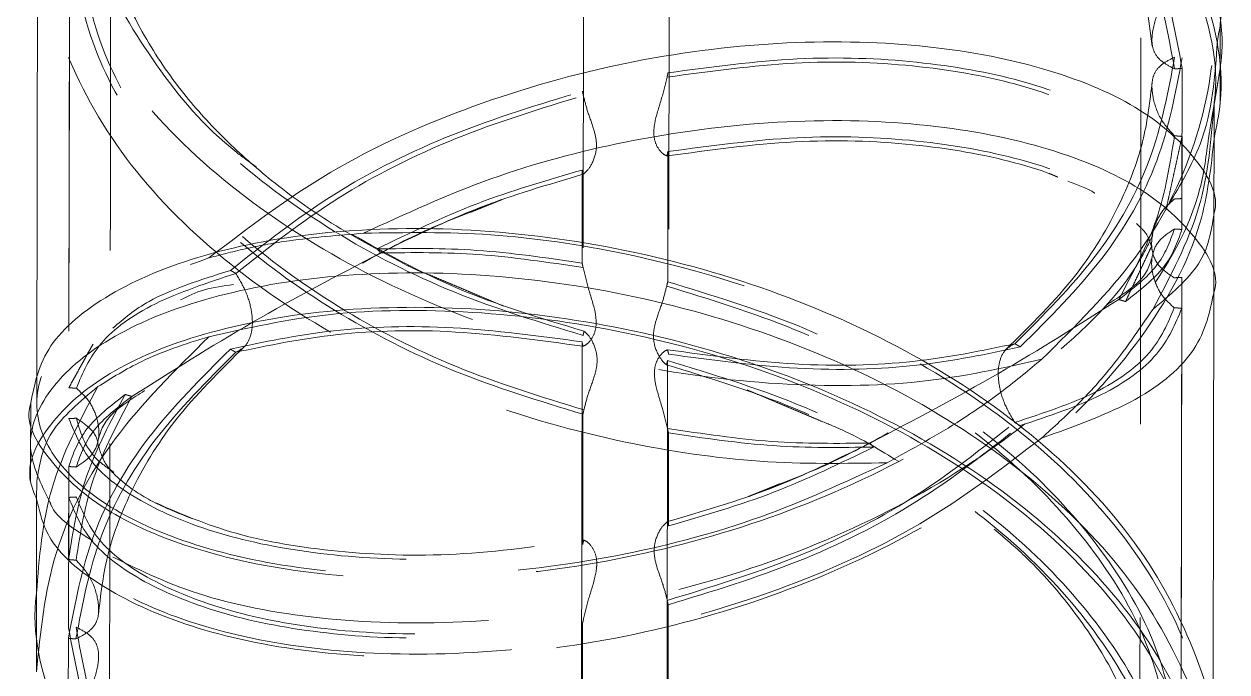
# Model space of a CAD drawing. Header units: millimetres. Extents: x 11 to 421, y 5 to 275.
# Drawn here: x 154.237 to 158.192, y 90.887 to 93.017 of the extents above; entities that cross this region are included whole.
import ezdxf

# ---------------------------------------------------------------- set-up
doc = ezdxf.new("R2010")
doc.units = ezdxf.units.MM
doc.linetypes.add('HIDDEN', pattern=[1.905, 1.27, -0.635])

msp = doc.modelspace()

# ---------------------------------------------------------------- linework, layer by layer
at = {"color": 7, "linetype": 'HIDDEN', "lineweight": 0}
for p, q in [((158.0479, 94.5875), (158.0452, 92.9069)), ((156.0755, 94.477), (156.0728, 92.7964)), ((156.3569, 94.4155), (156.3544, 92.8573)), ((156.359, 93.6125), (156.3563, 91.932)), ((156.0775, 93.5516), (156.0749, 91.9935)), ((154.3867, 93.502), (154.3839, 91.8215)), ((154.3866, 93.278), (154.384, 91.7199)), ((158.0448, 92.8719), (158.0441, 92.4436)), ((158.0447, 92.6479), (158.0442, 92.342)), ((156.3539, 92.5983), (156.3533, 92.1701)), ((156.0724, 92.5374), (156.0719, 92.2316)), ((158.0437, 92.1846), (158.0412, 90.6265)), ((158.0438, 92.083), (158.0411, 90.4025)), ((156.0715, 91.9725), (156.0687, 90.292)), ((156.3528, 91.911), (156.3503, 90.3529)), ((156.0745, 91.7345), (156.0738, 91.3062)), ((156.3559, 91.673), (156.3554, 91.3671)), ((154.3835, 91.5625), (154.383, 91.2566)), ((154.3836, 91.4609), (154.3829, 91.0326)), ((156.355, 91.1081), (156.3522, 89.4276)), ((156.0734, 91.0472), (156.0709, 89.4891)), ((154.3826, 90.9976), (154.3799, 89.3171))]:
    msp.add_line(p, q, dxfattribs=at)
for points in [[(154.4706, 61.7929), (154.5338, 100.5951)], [(157.9221, 100.5916), (157.8589, 61.7894)], [(156.3544, 92.8573), (156.3512, 92.8427)], [(158.02, 92.8698), (158.0448, 92.8719)], [(158.142, 92.7044), (158.17, 92.8709)], [(156.076, 92.7824), (156.0728, 92.7964)], [(157.9918, 92.406), (158.0447, 92.6479)], [(158.0447, 92.6479), (158.0199, 92.6501)], [(156.3508, 92.5837), (156.3539, 92.5983)], [(156.0724, 92.5374), (156.0756, 92.5234)], [(157.6065, 92.5268), (157.6367, 92.514)], [(155.7044, 92.3985), (155.8094, 92.441)], [(158.0193, 92.4421), (158.0441, 92.4436)], [(158.0442, 92.342), (158.0194, 92.3436)], [(155.4088, 92.2649), (155.3977, 92.2779)], [(157.8589, 92.1051), (157.9425, 92.2828)], [(154.9155, 92.2075), (154.9332, 92.1973)], [(156.0719, 92.2316), (156.0751, 92.2169)], [(155.8131, 92.0902), (155.5687, 92.1932)], [(156.3501, 92.156), (156.3533, 92.1701)], [(158.0437, 92.1846), (158.0189, 92.1831)], [(157.8365, 92.1116), (157.8589, 92.1051)], [(158.019, 92.0846), (158.0438, 92.083)], [(156.0746, 91.9579), (156.0715, 91.9725)], [(156.0749, 91.9935), (156.0781, 92.0076)], [(154.4635, 91.9654), (154.3839, 91.8215)], [(154.9151, 91.9485), (154.9328, 91.9383)], [(156.3531, 91.9466), (156.3563, 91.932)], [(157.5127, 91.956), (157.495, 91.9662)], [(156.3528, 91.911), (156.3496, 91.897)], [(154.2787, 91.8278), (154.2786, 91.7716)], [(154.4088, 91.8199), (154.3839, 91.8215)], [(156.6147, 91.8143), (156.8591, 91.7114)], [(154.5913, 91.793), (154.5689, 91.7994)], [(156.0777, 91.7485), (156.0745, 91.7345)], [(154.384, 91.7199), (154.4089, 91.7214)], [(157.5122, 91.697), (157.4946, 91.7072)], [(156.3559, 91.673), (156.3527, 91.6876)], [(157.019, 91.6396), (157.0301, 91.6266)], [(154.3835, 91.5625), (154.4083, 91.5609)], [(156.7234, 91.506), (156.6184, 91.4635)], [(154.4084, 91.4624), (154.3836, 91.4609)], [(156.3554, 91.3671), (156.3522, 91.3812)], [(156.077, 91.3208), (156.0738, 91.3062)], [(154.383, 91.2566), (154.4078, 91.2545)], [(156.3518, 91.1222), (156.355, 91.1081)], [(156.0734, 91.0472), (156.0766, 91.0618)], [(154.4074, 90.9954), (154.3826, 90.9976)]]:
    msp.add_open_spline(points, degree=1, dxfattribs=at)
at = {"color": 7, "linetype": 'Continuous', "lineweight": 15}
for points, knots in [([(158.161, 92.962), (158.1646, 92.981), (158.1929, 93.1322), (158.1179, 93.4198), (157.9306, 93.7996), (157.6138, 94.1412), (157.2052, 94.4277), (156.7284, 94.6468), (156.2168, 94.7906), (155.7051, 94.8566), (155.2285, 94.8472), (154.8184, 94.7703), (154.5064, 94.6382), (154.3017, 94.4673), (154.2759, 94.3399), (154.2631, 94.2764)], [0, 0, 0, 0, 0.011837, 0.094219, 0.176597, 0.258972, 0.341347, 0.423725, 0.506107, 0.588497, 0.670896, 0.753306, 0.835717, 0.918116, 1, 1, 1, 1]), ([(158.17, 92.8709), (158.1701, 92.8716), (158.1926, 93.0047), (158.1154, 93.2741), (157.9309, 93.6537), (157.6134, 93.9954), (157.2051, 94.2818), (156.7281, 94.5009), (156.2166, 94.6448), (155.7049, 94.7108), (155.2281, 94.7014), (154.8188, 94.6245), (154.504, 94.4923), (154.3089, 94.3213), (154.2346, 94.1316), (154.2961, 94.0096), (154.326, 93.9501)], [0, 0, 0, 0, 0.000451, 0.07762, 0.154784, 0.231945, 0.309107, 0.386271, 0.46344, 0.540615, 0.617799, 0.694994, 0.772189, 0.849373, 0.926548, 1, 1, 1, 1]), ([(158.15, 92.6399), (158.1581, 92.6799), (158.193, 92.852), (158.1193, 93.1608), (157.9297, 93.5406), (157.6135, 93.8822), (157.2048, 94.1686), (156.728, 94.3877), (156.2164, 94.5316), (155.7048, 94.5976), (155.2278, 94.5882), (154.8189, 94.5113), (154.5027, 94.3791), (154.3131, 94.2083), (154.2394, 94.0601), (154.2742, 93.9788), (154.2822, 93.9601)], [0, 0, 0, 0, 0.024014, 0.10337, 0.182721, 0.26207, 0.341418, 0.420769, 0.500125, 0.579487, 0.658859, 0.738241, 0.817624, 0.896996, 0.976358, 1, 1, 1, 1]), ([(154.8485, 94.4939), (154.9769, 94.5228), (155.2338, 94.5805), (155.7111, 94.5856), (156.2161, 94.5201), (156.7228, 94.3764), (157.1947, 94.1585), (157.599, 93.8739), (157.9129, 93.5347), (158.0969, 93.1578), (158.1696, 92.8909), (158.15, 92.759), (158.15, 92.7585)], [0, 0, 0, 0, 0.111097, 0.222177, 0.333245, 0.444304, 0.555356, 0.666404, 0.777453, 0.888505, 0.999564, 1, 1, 1, 1]), ([(158.1704, 92.9042), (158.1705, 92.9231), (158.1705, 92.9608), (158.1706, 92.9986), (158.1706, 93.0174)], [0, 0, 0, 0, 0.500011, 1, 1, 1, 1]), ([(154.8448, 92.2485), (154.9734, 92.347), (155.2305, 92.544), (155.7081, 92.7578), (156.2135, 92.901), (156.7205, 92.966), (157.1927, 92.9567), (157.5974, 92.8807), (157.9116, 92.7502), (158.096, 92.5818), (158.1689, 92.4544), (158.1495, 92.3923), (158.1494, 92.392)], [0, 0, 0, 0, 0.1110996, 0.222183, 0.3332539, 0.4443151, 0.5553698, 0.6664214, 0.777473, 0.8885279, 0.999589, 1, 1, 1, 1]), ([(155.3533, 92.3297), (155.4908, 92.3932), (155.7657, 92.5202), (156.2342, 92.6437), (156.7198, 92.7072), (157.1924, 92.6976), (157.5969, 92.6218), (157.9115, 92.4911), (158.0944, 92.3229), (158.1711, 92.1951), (158.149, 92.1332), (158.1489, 92.133)], [0, 0, 0, 0, 0.1133699, 0.2266939, 0.3555003, 0.4842991, 0.6130942, 0.7418893, 0.8706883, 0.9994945, 1, 1, 1, 1]), ([(158.1492, 92.133), (158.1492, 92.1762), (158.1494, 92.2625), (158.1495, 92.3488), (158.1496, 92.392)], [0, 0, 0, 0, 0.499995, 1, 1, 1, 1]), ([(158.157, 90.4576), (158.1605, 90.4766), (158.1888, 90.6278), (158.1138, 90.9154), (157.9265, 91.2952), (157.6097, 91.6368), (157.2012, 91.9232), (156.7243, 92.1423), (156.2127, 92.2862), (155.701, 92.3522), (155.2244, 92.3428), (154.8144, 92.2659), (154.5023, 92.1337), (154.2976, 91.9628), (154.2718, 91.8355), (154.259, 91.772)], [0, 0, 0, 0, 0.011837, 0.094219, 0.176597, 0.258972, 0.341347, 0.423725, 0.506107, 0.588497, 0.670896, 0.753306, 0.835717, 0.918116, 1, 1, 1, 1]), ([(155.5687, 92.1932), (155.5452, 92.2017), (155.521, 92.2104), (155.4995, 92.2225), (155.4988, 92.2229)], [0, 0, 0, 0, 0.968172, 1, 1, 1, 1]), ([(158.1659, 90.3664), (158.166, 90.3672), (158.1886, 90.5003), (158.1113, 90.7696), (157.9269, 91.1493), (157.6094, 91.491), (157.201, 91.7774), (156.724, 91.9965), (156.2125, 92.1404), (155.7008, 92.2064), (155.224, 92.197), (154.8147, 92.1201), (154.5, 91.9879), (154.3048, 91.8169), (154.2305, 91.6272), (154.292, 91.5052), (154.3219, 91.4457)], [0, 0, 0, 0, 0.0004684, 0.0776356, 0.1547983, 0.2319586, 0.3091191, 0.3862818, 0.4634489, 0.5406227, 0.6178053, 0.694999, 0.7721926, 0.8493752, 0.926549, 1, 1, 1, 1]), ([(154.925, 92.161), (154.8917, 92.1562), (154.8222, 92.1461), (154.7757, 92.1228), (154.7515, 92.1106)], [0, 0, 0, 0, 0.478378, 1, 1, 1, 1]), ([(158.1459, 90.1355), (158.154, 90.1755), (158.1889, 90.3476), (158.1153, 90.6563), (157.9256, 91.0362), (157.6095, 91.3778), (157.2007, 91.6642), (156.7239, 91.8833), (156.2123, 92.0272), (155.7007, 92.0932), (155.2237, 92.0838), (154.8148, 92.0069), (154.4986, 91.8746), (154.309, 91.7038), (154.2353, 91.5557), (154.2701, 91.4744), (154.2781, 91.4557)], [0, 0, 0, 0, 0.024014, 0.10337, 0.182721, 0.262069, 0.341418, 0.420769, 0.500125, 0.579487, 0.658859, 0.738241, 0.817624, 0.896996, 0.976358, 1, 1, 1, 1]), ([(154.8444, 91.9895), (154.9729, 92.0184), (155.2297, 92.0761), (155.707, 92.0812), (156.212, 92.0157), (156.7187, 91.872), (157.1906, 91.6541), (157.595, 91.3695), (157.9088, 91.0303), (158.0929, 90.6534), (158.1655, 90.3865), (158.146, 90.2546), (158.1459, 90.2541)], [0, 0, 0, 0, 0.111097, 0.222177, 0.333245, 0.444304, 0.555356, 0.666404, 0.777453, 0.888505, 0.999563, 1, 1, 1, 1]), ([(154.2774, 90.887), (154.2906, 91.0187), (154.3171, 91.2827), (154.5147, 91.6625), (154.7345, 91.8805), (154.8444, 91.9895)], [0, 0, 0, 0, 0.332419, 0.666186, 1, 1, 1, 1]), ([(154.4793, 91.8252), (154.5251, 91.8539), (154.5984, 91.8997), (154.726, 91.9527), (154.8048, 91.9772), (154.8444, 91.9895)], [0, 0, 0, 0, 0.453025, 0.725496, 1, 1, 1, 1]), ([(154.2778, 91.146), (154.2865, 91.2623), (154.3041, 91.4955), (154.4208, 91.7151), (154.4793, 91.8252)], [0, 0, 0, 0, 0.498779, 1, 1, 1, 1]), ([(154.2784, 91.5125), (154.287, 91.5679), (154.3044, 91.679), (154.4209, 91.7764), (154.4793, 91.8252)], [0, 0, 0, 0, 0.498779, 1, 1, 1, 1]), ([(154.2776, 91.146), (154.2775, 91.1028), (154.2774, 91.0165), (154.2772, 90.9302), (154.2771, 90.8871)], [0, 0, 0, 0, 0.500103, 1, 1, 1, 1])]:
    msp.add_open_spline(points, degree=3, knots=knots, dxfattribs=at)
at = {"color": 7, "linetype": 'HIDDEN', "lineweight": 0}
for points, knots in [([(155.3573, 94.8342), (155.4948, 94.8364), (155.7695, 94.8409), (156.2376, 94.7724), (156.723, 94.6357), (157.195, 94.4175), (157.6001, 94.1329), (157.911, 93.7939), (158.1062, 93.4164), (158.1732, 93.0188), (158.1049, 92.6224), (157.9146, 92.2421), (157.6938, 92.024), (157.5834, 91.915)], [0, 0, 0, 0, 0.0817968, 0.1635605, 0.2564947, 0.3494235, 0.4423497, 0.5352757, 0.6282045, 0.7211387, 0.814081, 0.9070338, 1, 1, 1, 1]), ([(158.02, 92.8698), (157.9995, 92.9832), (157.9584, 93.2098), (157.7728, 93.5304), (157.5079, 93.8209), (157.1691, 94.0687), (156.7782, 94.2708), (156.4952, 94.3579), (156.3537, 94.4014)], [0, 0, 0, 0, 0.166745, 0.333396, 0.5, 0.666604, 0.833255, 1, 1, 1, 1]), ([(158.0448, 92.8719), (158.0239, 92.9863), (157.9821, 93.215), (157.794, 93.5383), (157.5257, 93.8312), (157.1826, 94.0809), (156.7868, 94.2844), (156.5002, 94.3718), (156.3569, 94.4155)], [0, 0, 0, 0, 0.166746, 0.333397, 0.5, 0.666603, 0.833255, 1, 1, 1, 1]), ([(157.4311, 93.8614), (157.4654, 93.8321), (157.5545, 93.7557), (157.6822, 93.6117), (157.8112, 93.4223), (157.9142, 93.1958), (157.9355, 93.032), (157.9468, 92.9451)], [0, 0, 0, 0, 0.109408, 0.284952, 0.492621, 0.7308, 1, 1, 1, 1]), ([(157.5834, 91.915), (157.4549, 91.8862), (157.198, 91.8284), (156.7207, 91.8233), (156.2157, 91.8889), (155.7091, 92.0325), (155.2371, 92.2504), (154.8328, 92.535), (154.5189, 92.8742), (154.3349, 93.2512), (154.2622, 93.5179), (154.2818, 93.65), (154.2819, 93.6505)], [0, 0, 0, 0, 0.111097, 0.222177, 0.333245, 0.444304, 0.555356, 0.666404, 0.777453, 0.888505, 0.999563, 1, 1, 1, 1]), ([(156.0749, 91.9935), (155.9316, 92.0372), (155.6451, 92.1246), (155.2493, 92.328), (154.9061, 92.5777), (154.6378, 92.8706), (154.4497, 93.194), (154.4079, 93.4227), (154.387, 93.537)], [0, 0, 0, 0, 0.166746, 0.333397, 0.5, 0.666603, 0.833255, 1, 1, 1, 1]), ([(155.0007, 92.5476), (154.9789, 92.5632), (154.8437, 92.6603), (154.6627, 92.8809), (154.4726, 93.1985), (154.4321, 93.4256), (154.4118, 93.5391)], [0, 0, 0, 0, 0.06021, 0.3733554, 0.6865895, 1, 1, 1, 1]), ([(155.4988, 92.2229), (155.4134, 92.268), (155.2537, 92.3525), (155.0566, 92.4937), (154.8933, 92.6382), (154.7491, 92.7969), (154.6208, 92.9867), (154.5176, 93.2131), (154.4963, 93.3769), (154.485, 93.4638)], [0, 0, 0, 0, 0.1498702, 0.2803722, 0.3923492, 0.5121227, 0.6538151, 0.8163249, 1, 1, 1, 1]), ([(157.0745, 91.5748), (156.9371, 91.5725), (156.6623, 91.5681), (156.1942, 91.6365), (155.7089, 91.7733), (155.2366, 91.9915), (154.8325, 92.276), (154.5182, 92.6152), (154.3357, 92.992), (154.2592, 93.2591), (154.2814, 93.3909), (154.2815, 93.3915)], [0, 0, 0, 0, 0.11337, 0.226694, 0.355501, 0.484299, 0.613094, 0.741889, 0.870688, 0.999495, 1, 1, 1, 1]), ([(156.0745, 91.7345), (155.9312, 91.7782), (155.6447, 91.8656), (155.2488, 92.069), (154.9057, 92.3187), (154.6374, 92.6116), (154.4493, 92.935), (154.4075, 93.1637), (154.3866, 93.278)], [0, 0, 0, 0, 0.1667457, 0.3333968, 0.5000002, 0.666603, 0.8332546, 1, 1, 1, 1]), ([(156.0777, 91.7485), (155.9362, 91.7921), (155.6532, 91.8791), (155.2624, 92.0812), (154.9235, 92.329), (154.6586, 92.6195), (154.4731, 92.9401), (154.432, 93.1668), (154.4114, 93.2801)], [0, 0, 0, 0, 0.166745, 0.333396, 0.5, 0.666604, 0.833255, 1, 1, 1, 1]), ([(158.0204, 93.1288), (158.0044, 93.1116), (157.9698, 93.0745), (157.949, 93.0096), (157.9438, 92.956), (157.9537, 92.9183), (157.9783, 92.8921), (158.0068, 92.8769), (158.02, 92.8698)], [0, 0, 0, 0, 0.192991, 0.414919, 0.550736, 0.687181, 0.854968, 1, 1, 1, 1]), ([(158.0008, 92.4234), (158.0395, 92.4889), (158.1409, 92.661), (158.1534, 92.8469), (158.161, 92.962)], [0, 0, 0, 0, 0.3810895, 1, 1, 1, 1]), ([(156.3512, 92.8427), (156.4928, 92.8621), (156.7759, 92.9009), (157.1671, 92.8872), (157.5063, 92.8277), (157.7715, 92.7255), (157.9574, 92.5934), (157.9987, 92.4925), (158.0193, 92.4421)], [0, 0, 0, 0, 0.166745, 0.333396, 0.5, 0.666604, 0.833255, 1, 1, 1, 1]), ([(156.3544, 92.8573), (156.4978, 92.8765), (156.7845, 92.9148), (157.1807, 92.8996), (157.5241, 92.838), (157.7927, 92.7332), (157.9811, 92.5981), (158.0231, 92.4952), (158.0441, 92.4436)], [0, 0, 0, 0, 0.166746, 0.333397, 0.5, 0.666603, 0.833254, 1, 1, 1, 1]), ([(157.495, 91.9662), (157.5886, 92.06), (157.7759, 92.2474), (157.9576, 92.57), (157.9994, 92.7961), (158.0203, 92.9091)], [0, 0, 0, 0, 0.333482, 0.666785, 1, 1, 1, 1]), ([(157.5127, 91.956), (157.6075, 92.0505), (157.7972, 92.2395), (157.9814, 92.5648), (158.0239, 92.7929), (158.0452, 92.9069)], [0, 0, 0, 0, 0.3334832, 0.6667848, 1, 1, 1, 1]), ([(158.0199, 92.6501), (158.0039, 92.6674), (157.9694, 92.7045), (157.9488, 92.7695), (157.9438, 92.8232), (157.9538, 92.8608), (157.9785, 92.887), (158.0071, 92.9021), (158.0203, 92.9091)], [0, 0, 0, 0, 0.1929878, 0.415245, 0.5510254, 0.6874471, 0.854989, 1, 1, 1, 1]), ([(156.3512, 92.8427), (156.3455, 92.8194), (156.3334, 92.7694), (156.3111, 92.7053), (156.3055, 92.6519), (156.3163, 92.6137), (156.3374, 92.5895), (156.3465, 92.5855), (156.3508, 92.5837)], [0, 0, 0, 0, 0.192989, 0.414912, 0.550731, 0.687184, 0.854964, 1, 1, 1, 1]), ([(157.9465, 92.8284), (157.9394, 92.7666), (157.924, 92.6332), (157.8432, 92.4179), (157.7007, 92.1787), (157.5464, 92.0266), (157.4645, 91.946)], [0, 0, 0, 0, 0.200738, 0.433698, 0.699689, 1, 1, 1, 1]), ([(154.9155, 92.2075), (155.0248, 92.2937), (155.2433, 92.4659), (155.6437, 92.666), (155.9298, 92.753), (156.0728, 92.7964)], [0, 0, 0, 0, 0.333483, 0.666784, 1, 1, 1, 1]), ([(154.9332, 92.1973), (155.0411, 92.2828), (155.2569, 92.4537), (155.6522, 92.6525), (155.9347, 92.7391), (156.076, 92.7824)], [0, 0, 0, 0, 0.333482, 0.666784, 1, 1, 1, 1]), ([(156.0756, 92.5234), (156.0812, 92.5281), (156.0934, 92.5382), (156.1157, 92.5783), (156.1212, 92.6259), (156.1104, 92.6755), (156.0893, 92.7283), (156.0802, 92.7652), (156.076, 92.7824)], [0, 0, 0, 0, 0.192995, 0.415246, 0.551028, 0.687449, 0.854994, 1, 1, 1, 1]), ([(158.15, 92.7585), (158.1412, 92.6422), (158.1237, 92.4091), (158.007, 92.1894), (157.9485, 92.0793)], [0, 0, 0, 0, 0.498779, 1, 1, 1, 1]), ([(154.5282, 91.2649), (154.6225, 91.2191), (154.8135, 91.1263), (155.2267, 91.0514), (155.7019, 91.0403), (156.2143, 91.1052), (156.7263, 91.2479), (157.203, 91.4661), (157.6145, 91.7517), (157.9227, 92.0932), (158.1011, 92.3983), (158.1247, 92.5873), (158.1317, 92.6432)], [0, 0, 0, 0, 0.103824, 0.210228, 0.316635, 0.423048, 0.52947, 0.635904, 0.742353, 0.848803, 0.955237, 1, 1, 1, 1]), ([(156.3539, 92.5983), (156.4974, 92.6175), (156.7841, 92.6558), (157.1802, 92.6406), (157.5237, 92.579), (157.7923, 92.4742), (157.9807, 92.3391), (158.0227, 92.2361), (158.0437, 92.1846)], [0, 0, 0, 0, 0.166745, 0.333397, 0.5, 0.666603, 0.833255, 1, 1, 1, 1]), ([(157.8365, 92.1116), (157.8831, 92.1988), (157.9764, 92.3733), (158.0054, 92.5579), (158.0199, 92.6501)], [0, 0, 0, 0, 0.5004078, 1, 1, 1, 1]), ([(154.2781, 91.4557), (154.2883, 91.411), (154.3131, 91.3025), (154.504, 91.1486), (154.8146, 91.0155), (155.2253, 90.9377), (155.702, 90.9272), (156.214, 90.992), (156.7261, 91.1347), (157.203, 91.3529), (157.6138, 91.6386), (157.9244, 91.9798), (158.1151, 92.3208), (158.1399, 92.547), (158.15, 92.6399)], [0, 0, 0, 0, 0.061583, 0.149294, 0.237003, 0.324711, 0.412422, 0.500138, 0.587861, 0.675595, 0.763341, 0.851087, 0.938821, 1, 1, 1, 1]), ([(156.3508, 92.5837), (156.4924, 92.6031), (156.7755, 92.6419), (157.1667, 92.6282), (157.5059, 92.5687), (157.7711, 92.4665), (157.9569, 92.3344), (157.9982, 92.2335), (158.0189, 92.1831)], [0, 0, 0, 0, 0.166745, 0.333396, 0.5, 0.666604, 0.833255, 1, 1, 1, 1]), ([(155.3977, 92.2779), (155.5057, 92.3306), (155.7217, 92.436), (155.9555, 92.5036), (156.0724, 92.5374)], [0, 0, 0, 0, 0.50041, 1, 1, 1, 1]), ([(155.4088, 92.2649), (155.5156, 92.3174), (155.729, 92.4222), (155.9601, 92.4897), (156.0756, 92.5234)], [0, 0, 0, 0, 0.500408, 1, 1, 1, 1]), ([(157.6689, 92.5004), (157.7, 92.489), (157.7342, 92.4764), (157.7557, 92.4628), (157.7577, 92.4616)], [0, 0, 0, 0, 0.9086465, 1, 1, 1, 1]), ([(158.0189, 92.1831), (158.0029, 92.1939), (157.9684, 92.217), (157.9477, 92.2562), (157.9428, 92.3036), (157.9527, 92.3538), (157.9775, 92.4044), (158.0061, 92.4302), (158.0193, 92.4421)], [0, 0, 0, 0, 0.192995, 0.414918, 0.550737, 0.687182, 0.854969, 1, 1, 1, 1]), ([(155.3492, 92.2316), (155.4216, 92.2711), (155.5352, 92.3331), (155.6594, 92.3811), (155.7044, 92.3985)], [0, 0, 0, 0, 0.637924, 1, 1, 1, 1]), ([(158.1494, 92.392), (158.1407, 92.3366), (158.1234, 92.2256), (158.0069, 92.1281), (157.9485, 92.0793)], [0, 0, 0, 0, 0.498845, 1, 1, 1, 1]), ([(155.3533, 92.3297), (155.27, 92.3228), (155.1366, 92.3118), (154.9698, 92.2815), (154.8866, 92.2595), (154.8448, 92.2485)], [0, 0, 0, 0, 0.453025, 0.725496, 1, 1, 1, 1]), ([(156.0781, 92.0076), (155.9357, 92.0502), (155.667, 92.1306), (155.4275, 92.2633), (155.3149, 92.3257)], [0, 0, 0, 0, 0.529825, 1, 1, 1, 1]), ([(155.3533, 92.3297), (155.4907, 92.332), (155.7654, 92.3364), (156.2336, 92.268), (156.7189, 92.1312), (157.1909, 91.9131), (157.596, 91.6285), (157.9069, 91.2894), (158.1021, 90.912), (158.1691, 90.5144), (158.1008, 90.118), (157.9105, 89.7376), (157.6897, 89.5196), (157.5793, 89.4106)], [0, 0, 0, 0, 0.081797, 0.163561, 0.256495, 0.349423, 0.44235, 0.535276, 0.628205, 0.721139, 0.814081, 0.907034, 1, 1, 1, 1]), ([(158.0194, 92.3436), (158.005, 92.3024), (157.9761, 92.2197), (157.8831, 92.1476), (157.8365, 92.1116)], [0, 0, 0, 0, 0.499592, 1, 1, 1, 1]), ([(158.0442, 92.342), (158.0296, 92.2999), (158.0002, 92.2156), (157.906, 92.142), (157.8589, 92.1051)], [0, 0, 0, 0, 0.49959, 1, 1, 1, 1]), ([(157.8953, 92.3611), (157.9043, 92.3527), (157.9365, 92.3228), (157.9424, 92.2936), (157.9467, 92.2727)], [0, 0, 0, 0, 0.279771, 1, 1, 1, 1]), ([(158.0194, 92.3436), (158.0033, 92.3329), (157.9688, 92.3098), (157.9479, 92.2706), (157.9428, 92.2232), (157.9526, 92.173), (157.9773, 92.1223), (158.0058, 92.0966), (158.019, 92.0846)], [0, 0, 0, 0, 0.192989, 0.41524, 0.551022, 0.687443, 0.854988, 1, 1, 1, 1]), ([(154.259, 91.772), (154.2589, 91.7716), (154.2365, 91.7085), (154.3139, 91.5786), (154.4987, 91.4076), (154.8166, 91.2745), (155.2253, 91.1967), (155.7025, 91.1862), (156.2145, 91.251), (156.726, 91.3939), (157.2054, 91.6114), (157.6068, 91.8993), (157.8609, 92.144), (157.9358, 92.2965), (157.9485, 92.3225)], [0, 0, 0, 0, 0.000601, 0.098524, 0.196443, 0.294358, 0.392273, 0.490191, 0.588115, 0.686047, 0.783991, 0.881948, 0.979906, 1, 1, 1, 1]), ([(157.0745, 91.5748), (156.937, 91.5113), (156.662, 91.3843), (156.1936, 91.2608), (155.7079, 91.1973), (155.2355, 91.2069), (154.8301, 91.2828), (154.5189, 91.4133), (154.3233, 91.5821), (154.2561, 91.771), (154.324, 91.9588), (154.514, 92.1303), (154.7345, 92.2091), (154.8448, 92.2485)], [0, 0, 0, 0, 0.081797, 0.16356, 0.256495, 0.349423, 0.44235, 0.535276, 0.628204, 0.721139, 0.814081, 0.907034, 1, 1, 1, 1]), ([(154.9875, 92.0362), (154.9878, 92.0364), (155.1241, 92.1151), (155.2666, 92.1901), (155.4088, 92.2649)], [0, 0, 0, 0, 0.002077, 1, 1, 1, 1]), ([(156.0719, 92.2316), (155.9551, 92.2486), (155.7214, 92.2827), (155.5057, 92.2795), (155.3977, 92.2779)], [0, 0, 0, 0, 0.4995902, 1, 1, 1, 1]), ([(156.0751, 92.2169), (155.9597, 92.2341), (155.7287, 92.2686), (155.5155, 92.2662), (155.4088, 92.2649)], [0, 0, 0, 0, 0.499592, 1, 1, 1, 1]), ([(157.9466, 92.2525), (157.9384, 92.2242), (157.9245, 92.1759), (157.8328, 92.1169), (157.7949, 92.0925)], [0, 0, 0, 0, 0.587132, 1, 1, 1, 1]), ([(154.9155, 92.2075), (154.8176, 92.1766), (154.655, 92.1253), (154.5646, 92.0483), (154.5286, 92.0177)], [0, 0, 0, 0, 0.602114, 1, 1, 1, 1]), ([(156.0751, 92.2169), (156.0807, 92.1936), (156.0927, 92.1435), (156.1149, 92.0794), (156.1202, 92.0259), (156.1093, 91.9878), (156.0881, 91.9637), (156.0789, 91.9597), (156.0746, 91.9579)], [0, 0, 0, 0, 0.1929939, 0.4152439, 0.5510247, 0.687447, 0.8549889, 1, 1, 1, 1]), ([(154.9332, 92.1973), (154.8397, 92.1665), (154.6526, 92.1048), (154.4712, 91.9707), (154.4296, 91.8702), (154.4088, 91.8199)], [0, 0, 0, 0, 0.333482, 0.666784, 1, 1, 1, 1]), ([(154.9332, 92.1973), (154.9448, 92.1776), (154.9681, 92.1384), (154.9843, 92.0819), (154.9875, 92.0491), (154.9875, 92.0365), (154.9875, 92.0362)], [0, 0, 0, 0, 0.373025, 0.746055, 0.993396, 1, 1, 1, 1]), ([(158.0412, 90.6265), (158.0203, 90.7409), (157.9785, 90.9695), (157.7904, 91.2929), (157.5221, 91.5858), (157.1789, 91.8355), (156.7831, 92.039), (156.4966, 92.1263), (156.3533, 92.1701)], [0, 0, 0, 0, 0.1667457, 0.3333968, 0.5000001, 0.6666032, 0.8332546, 1, 1, 1, 1]), ([(156.3496, 91.897), (156.344, 91.9017), (156.332, 91.9119), (156.3098, 91.9519), (156.3045, 91.9995), (156.3154, 92.0491), (156.3366, 92.1019), (156.3458, 92.1388), (156.3501, 92.156)], [0, 0, 0, 0, 0.192997, 0.414918, 0.550735, 0.687188, 0.854969, 1, 1, 1, 1]), ([(158.0164, 90.6244), (157.9958, 90.7378), (157.9547, 90.9644), (157.7691, 91.285), (157.5042, 91.5755), (157.1654, 91.8233), (156.7745, 92.0254), (156.4916, 92.1124), (156.3501, 92.156)], [0, 0, 0, 0, 0.166745, 0.333396, 0.5, 0.666604, 0.833255, 1, 1, 1, 1]), ([(158.1489, 92.133), (158.1358, 92.0706), (158.1096, 91.9455), (157.9123, 91.7742), (157.6927, 91.6954), (157.5829, 91.656)], [0, 0, 0, 0, 0.332419, 0.666186, 1, 1, 1, 1]), ([(157.4403, 91.8683), (157.4406, 91.8685), (157.5769, 91.9472), (157.7068, 92.0294), (157.8365, 92.1116)], [0, 0, 0, 0, 0.002077, 1, 1, 1, 1]), ([(158.019, 92.0846), (157.9982, 92.0344), (157.9566, 91.9339), (157.7752, 91.7997), (157.5881, 91.7381), (157.4946, 91.7072)], [0, 0, 0, 0, 0.3332157, 0.6665174, 1, 1, 1, 1]), ([(158.0438, 92.083), (158.0227, 92.0317), (157.9803, 91.9291), (157.7965, 91.7919), (157.607, 91.7286), (157.5122, 91.697)], [0, 0, 0, 0, 0.3332154, 0.6665171, 1, 1, 1, 1]), ([(157.9485, 92.0793), (157.9026, 92.0117), (157.8292, 91.9033), (157.7014, 91.7636), (157.6225, 91.692), (157.5829, 91.656)], [0, 0, 0, 0, 0.453025, 0.725496, 1, 1, 1, 1]), ([(154.9875, 92.0362), (154.9872, 92.036), (154.8509, 91.9574), (154.7209, 91.8751), (154.5913, 91.793)], [0, 0, 0, 0, 0.002077, 1, 1, 1, 1]), ([(156.0715, 91.9725), (155.9285, 91.9918), (155.6426, 92.0303), (155.2426, 92.0184), (155.0243, 91.9718), (154.9151, 91.9485)], [0, 0, 0, 0, 0.333216, 0.666517, 1, 1, 1, 1]), ([(154.9328, 91.9383), (154.9445, 91.9444), (154.9678, 91.9567), (154.9841, 91.9943), (154.9874, 92.0233), (154.9875, 92.0359), (154.9875, 92.0362)], [0, 0, 0, 0, 0.3730327, 0.7460573, 0.9933963, 1, 1, 1, 1]), ([(156.0746, 91.9579), (155.9335, 91.9774), (155.6512, 92.0163), (155.2562, 92.006), (155.0406, 91.9608), (154.9328, 91.9383)], [0, 0, 0, 0, 0.333216, 0.666518, 1, 1, 1, 1]), ([(156.0781, 92.0076), (156.0837, 92.0028), (156.0958, 91.9927), (156.1179, 91.9526), (156.1233, 91.905), (156.1124, 91.8554), (156.0912, 91.8026), (156.082, 91.7657), (156.0777, 91.7485)], [0, 0, 0, 0, 0.19299, 0.414919, 0.550736, 0.687181, 0.854968, 1, 1, 1, 1]), ([(154.3826, 90.9976), (154.4039, 91.1116), (154.4464, 91.3397), (154.6306, 91.6651), (154.8202, 91.854), (154.9151, 91.9485)], [0, 0, 0, 0, 0.333216, 0.666517, 1, 1, 1, 1]), ([(154.4074, 90.9954), (154.4283, 91.1085), (154.4702, 91.3345), (154.6519, 91.6571), (154.8391, 91.8445), (154.9328, 91.9383)], [0, 0, 0, 0, 0.333216, 0.666518, 1, 1, 1, 1]), ([(154.4813, 91.0762), (154.4884, 91.1379), (154.5037, 91.2713), (154.5846, 91.4867), (154.7271, 91.7258), (154.8814, 91.8779), (154.9632, 91.9586)], [0, 0, 0, 0, 0.200739, 0.433698, 0.699689, 1, 1, 1, 1]), ([(156.3527, 91.6876), (156.3471, 91.7109), (156.335, 91.761), (156.3129, 91.8251), (156.3075, 91.8786), (156.3185, 91.9167), (156.3397, 91.9409), (156.3489, 91.9448), (156.3531, 91.9466)], [0, 0, 0, 0, 0.1929878, 0.415245, 0.5510254, 0.6874472, 0.854989, 1, 1, 1, 1]), ([(157.495, 91.9662), (157.3872, 91.9437), (157.1716, 91.8986), (156.7766, 91.8882), (156.4943, 91.9271), (156.3531, 91.9466)], [0, 0, 0, 0, 0.333482, 0.666785, 1, 1, 1, 1]), ([(157.5127, 91.956), (157.4035, 91.9327), (157.1851, 91.8861), (156.7851, 91.8743), (156.4992, 91.9127), (156.3563, 91.932)], [0, 0, 0, 0, 0.333483, 0.666785, 1, 1, 1, 1]), ([(157.495, 91.9662), (157.4833, 91.9601), (157.46, 91.9478), (157.4436, 91.9102), (157.4403, 91.8812), (157.4403, 91.8686), (157.4403, 91.8683)], [0, 0, 0, 0, 0.373021, 0.746059, 0.993396, 1, 1, 1, 1]), ([(158.0159, 90.3654), (157.9954, 90.4788), (157.9543, 90.7054), (157.7687, 91.026), (157.5038, 91.3165), (157.165, 91.5643), (156.7741, 91.7664), (156.4912, 91.8534), (156.3496, 91.897)], [0, 0, 0, 0, 0.166745, 0.333396, 0.5, 0.666604, 0.833255, 1, 1, 1, 1]), ([(158.0408, 90.3675), (158.0199, 90.4819), (157.978, 90.7105), (157.79, 91.0339), (157.5216, 91.3268), (157.1785, 91.5765), (156.7827, 91.7799), (156.4961, 91.8673), (156.3528, 91.911)], [0, 0, 0, 0, 0.166746, 0.333397, 0.5, 0.666603, 0.833254, 1, 1, 1, 1]), ([(157.0745, 91.5748), (157.1579, 91.6207), (157.2914, 91.6942), (157.4583, 91.8113), (157.5416, 91.8804), (157.5834, 91.915)], [0, 0, 0, 0, 0.4530249, 0.7254954, 1, 1, 1, 1]), ([(157.4403, 91.8683), (157.44, 91.8681), (157.3037, 91.7895), (157.1612, 91.7145), (157.019, 91.6396)], [0, 0, 0, 0, 0.002077, 1, 1, 1, 1]), ([(157.4946, 91.7072), (157.4829, 91.7269), (157.4597, 91.7662), (157.4435, 91.8226), (157.4403, 91.8554), (157.4403, 91.868), (157.4403, 91.8683)], [0, 0, 0, 0, 0.3730301, 0.7460517, 0.9933964, 1, 1, 1, 1]), ([(154.4083, 91.5609), (154.4244, 91.5716), (154.459, 91.5947), (154.4798, 91.6339), (154.4849, 91.6813), (154.4751, 91.7315), (154.4505, 91.7822), (154.422, 91.8079), (154.4088, 91.8199)], [0, 0, 0, 0, 0.192995, 0.415246, 0.551028, 0.687449, 0.854994, 1, 1, 1, 1]), ([(154.4811, 91.652), (154.4893, 91.6803), (154.5032, 91.7286), (154.595, 91.7877), (154.6328, 91.812)], [0, 0, 0, 0, 0.587132, 1, 1, 1, 1]), ([(154.383, 91.2566), (154.3978, 91.3496), (154.4273, 91.5356), (154.5216, 91.7114), (154.5689, 91.7994)], [0, 0, 0, 0, 0.49959, 1, 1, 1, 1]), ([(154.5689, 91.7994), (154.5217, 91.7626), (154.4275, 91.6889), (154.3982, 91.6046), (154.3835, 91.5625)], [0, 0, 0, 0, 0.50041, 1, 1, 1, 1]), ([(154.4078, 91.2545), (154.4223, 91.3467), (154.4514, 91.5312), (154.5446, 91.7057), (154.5913, 91.793)], [0, 0, 0, 0, 0.499591, 1, 1, 1, 1]), ([(154.5913, 91.793), (154.5447, 91.7569), (154.4516, 91.6848), (154.4228, 91.6022), (154.4083, 91.5609)], [0, 0, 0, 0, 0.500409, 1, 1, 1, 1]), ([(154.384, 91.7199), (154.4051, 91.6684), (154.4471, 91.5654), (154.6355, 91.4303), (154.9041, 91.3255), (155.2475, 91.2639), (155.6437, 91.2487), (155.9304, 91.287), (156.0738, 91.3062)], [0, 0, 0, 0, 0.166746, 0.333397, 0.5, 0.666603, 0.833255, 1, 1, 1, 1]), ([(154.4089, 91.7214), (154.4247, 91.7105), (154.4587, 91.687), (154.4786, 91.6567), (154.4802, 91.6313), (154.4804, 91.6274)], [0, 0, 0, 0, 0.424666, 0.913001, 1, 1, 1, 1]), ([(154.4089, 91.7214), (154.4234, 91.6696), (154.4413, 91.606), (154.5181, 91.5533), (154.5324, 91.5434)], [0, 0, 0, 0, 0.813591, 1, 1, 1, 1]), ([(156.3518, 91.1222), (156.493, 91.1655), (156.7755, 91.2521), (157.1709, 91.4508), (157.3866, 91.6218), (157.4946, 91.7072)], [0, 0, 0, 0, 0.333216, 0.666517, 1, 1, 1, 1]), ([(156.355, 91.1081), (156.498, 91.1515), (156.7841, 91.2385), (157.1844, 91.4386), (157.4029, 91.6108), (157.5122, 91.697)], [0, 0, 0, 0, 0.333215, 0.666517, 1, 1, 1, 1]), ([(156.8591, 91.7114), (156.8819, 91.7021), (156.9727, 91.6653), (157.0529, 91.6158), (157.1129, 91.5788)], [0, 0, 0, 0, 0.251404, 1, 1, 1, 1]), ([(157.5829, 91.656), (157.4544, 91.5575), (157.1973, 91.3606), (156.7196, 91.1467), (156.2143, 91.0035), (155.7073, 90.9386), (155.235, 90.9478), (154.8303, 91.0238), (154.5161, 91.1544), (154.3317, 91.3227), (154.2589, 91.4501), (154.2783, 91.5123), (154.2784, 91.5125)], [0, 0, 0, 0, 0.111097, 0.222177, 0.333245, 0.444304, 0.555356, 0.666404, 0.777453, 0.888505, 0.999563, 1, 1, 1, 1]), ([(157.019, 91.6396), (156.9123, 91.6384), (156.699, 91.6359), (156.4681, 91.6704), (156.3527, 91.6876)], [0, 0, 0, 0, 0.500408, 1, 1, 1, 1]), ([(157.0301, 91.6266), (156.9221, 91.625), (156.7063, 91.6218), (156.4726, 91.6559), (156.3559, 91.673)], [0, 0, 0, 0, 0.50041, 1, 1, 1, 1]), ([(157.0786, 91.6729), (157.0061, 91.6334), (156.8926, 91.5714), (156.7683, 91.5234), (156.7234, 91.506)], [0, 0, 0, 0, 0.637924, 1, 1, 1, 1]), ([(154.791, 91.3905), (154.7507, 91.4065), (154.6595, 91.4428), (154.5665, 91.5038), (154.4995, 91.5687), (154.4872, 91.6108), (154.481, 91.6319)], [0, 0, 0, 0, 0.210111, 0.474461, 0.73758, 1, 1, 1, 1]), ([(156.3522, 91.3812), (156.4677, 91.4149), (156.6988, 91.4823), (156.9122, 91.5872), (157.019, 91.6396)], [0, 0, 0, 0, 0.499591, 1, 1, 1, 1]), ([(156.3554, 91.3671), (156.4722, 91.4009), (156.7061, 91.4685), (156.922, 91.5739), (157.0301, 91.6266)], [0, 0, 0, 0, 0.49959, 1, 1, 1, 1]), ([(154.3836, 91.4609), (154.4046, 91.4094), (154.4466, 91.3064), (154.635, 91.1713), (154.9037, 91.0665), (155.2471, 91.0049), (155.6432, 90.9897), (155.93, 91.028), (156.0734, 91.0472)], [0, 0, 0, 0, 0.166745, 0.333397, 0.5, 0.666603, 0.833255, 1, 1, 1, 1]), ([(154.4084, 91.4624), (154.4291, 91.412), (154.4704, 91.3111), (154.6563, 91.179), (154.9215, 91.0768), (155.2606, 91.0173), (155.6518, 91.0037), (155.935, 91.0424), (156.0766, 91.0618)], [0, 0, 0, 0, 0.166745, 0.3333962, 0.5, 0.6666038, 0.8332553, 1, 1, 1, 1]), ([(154.3219, 91.4457), (154.323, 91.4427), (154.3387, 91.3952), (154.4029, 91.3552), (154.463, 91.3178)], [0, 0, 0, 0, 0.063923, 1, 1, 1, 1]), ([(154.6701, 91.4429), (154.7528, 91.4068), (154.9184, 91.3345), (155.262, 91.2767), (155.652, 91.2626), (155.9353, 91.3014), (156.077, 91.3208)], [0, 0, 0, 0, 0.249849, 0.499805, 0.749833, 1, 1, 1, 1]), ([(156.3522, 91.3812), (156.3466, 91.3764), (156.3344, 91.3663), (156.3121, 91.3262), (156.3066, 91.2786), (156.3173, 91.229), (156.3384, 91.1763), (156.3476, 91.1393), (156.3518, 91.1222)], [0, 0, 0, 0, 0.192989, 0.41524, 0.551022, 0.687443, 0.854988, 1, 1, 1, 1]), ([(157.4271, 91.3569), (157.4613, 91.3276), (157.5504, 91.2513), (157.6781, 91.1073), (157.8071, 90.9179), (157.9101, 90.6914), (157.9314, 90.5276), (157.9427, 90.4407)], [0, 0, 0, 0, 0.109408, 0.284952, 0.492621, 0.7308, 1, 1, 1, 1]), ([(156.0766, 91.0618), (156.0822, 91.0851), (156.0944, 91.1352), (156.1167, 91.1992), (156.1222, 91.2526), (156.1114, 91.2908), (156.0904, 91.315), (156.0812, 91.319), (156.077, 91.3208)], [0, 0, 0, 0, 0.1929946, 0.4149183, 0.5507373, 0.6871821, 0.8549695, 1, 1, 1, 1]), ([(154.4078, 91.2545), (154.4239, 91.2372), (154.4583, 91.2), (154.479, 91.135), (154.484, 91.0813), (154.474, 91.0437), (154.4492, 91.0176), (154.4207, 91.0025), (154.4074, 90.9954)], [0, 0, 0, 0, 0.192994, 0.415244, 0.551025, 0.687447, 0.854989, 1, 1, 1, 1]), ([(157.5793, 89.4106), (157.4508, 89.3817), (157.1939, 89.324), (156.7167, 89.3189), (156.2117, 89.3844), (155.705, 89.5281), (155.2331, 89.746), (154.8287, 90.0306), (154.5149, 90.3698), (154.3308, 90.7467), (154.2582, 91.0136), (154.2777, 91.1455), (154.2778, 91.146)], [0, 0, 0, 0, 0.111097, 0.222177, 0.333245, 0.444304, 0.555356, 0.666404, 0.777453, 0.888505, 0.999563, 1, 1, 1, 1]), ([(156.0709, 89.4891), (155.9275, 89.5328), (155.641, 89.6202), (155.2452, 89.8236), (154.902, 90.0733), (154.6337, 90.3662), (154.4456, 90.6896), (154.4038, 90.9182), (154.3829, 91.0326)], [0, 0, 0, 0, 0.166746, 0.333397, 0.5, 0.666603, 0.833255, 1, 1, 1, 1]), ([(154.4073, 90.7757), (154.4234, 90.7929), (154.458, 90.83), (154.4788, 90.8949), (154.4839, 90.9485), (154.4741, 90.9862), (154.4495, 91.0125), (154.421, 91.0277), (154.4077, 91.0347)], [0, 0, 0, 0, 0.192997, 0.414918, 0.550735, 0.687188, 0.854969, 1, 1, 1, 1]), ([(154.9966, 90.0432), (154.9748, 90.0588), (154.8397, 90.1559), (154.6586, 90.3765), (154.4685, 90.6941), (154.428, 90.9211), (154.4077, 91.0347)], [0, 0, 0, 0, 0.0602101, 0.3733552, 0.6865896, 1, 1, 1, 1]), ([(155.4947, 89.7185), (155.4093, 89.7636), (155.2496, 89.8481), (155.0525, 89.9893), (154.8892, 90.1338), (154.745, 90.2925), (154.6168, 90.4823), (154.5136, 90.7086), (154.4922, 90.8725), (154.4809, 90.9594)], [0, 0, 0, 0, 0.14987, 0.280372, 0.392349, 0.512123, 0.653815, 0.816325, 1, 1, 1, 1])]:
    msp.add_open_spline(points, degree=3, knots=knots, dxfattribs=at)
at = {"color": 7, "linetype": 'Continuous', "lineweight": 15}
for points, degree in [([(154.2812, 93.3915), (154.2787, 91.8278)], 1), ([(158.1702, 92.7587), (158.1702, 92.7775), (158.1703, 92.8152), (158.1704, 92.853), (158.1704, 92.8718)], 3), ([(158.1496, 92.392), (158.1502, 92.7585)], 1), ([(158.1317, 92.6432), (158.142, 92.7044)], 1), ([(158.1465, 90.513), (158.1492, 92.133)], 1), ([(154.2586, 91.7716), (154.2586, 91.7527), (154.2585, 91.715), (154.2584, 91.6773), (154.2584, 91.6584)], 3), ([(154.2583, 91.6257), (154.2583, 91.6068), (154.2583, 91.5691), (154.2582, 91.5314), (154.2582, 91.5125)], 3), ([(154.2782, 91.5126), (154.2776, 91.1461)], 1)]:
    msp.add_open_spline(points, degree=degree, dxfattribs=at)

doc.saveas('drawing.dxf')
